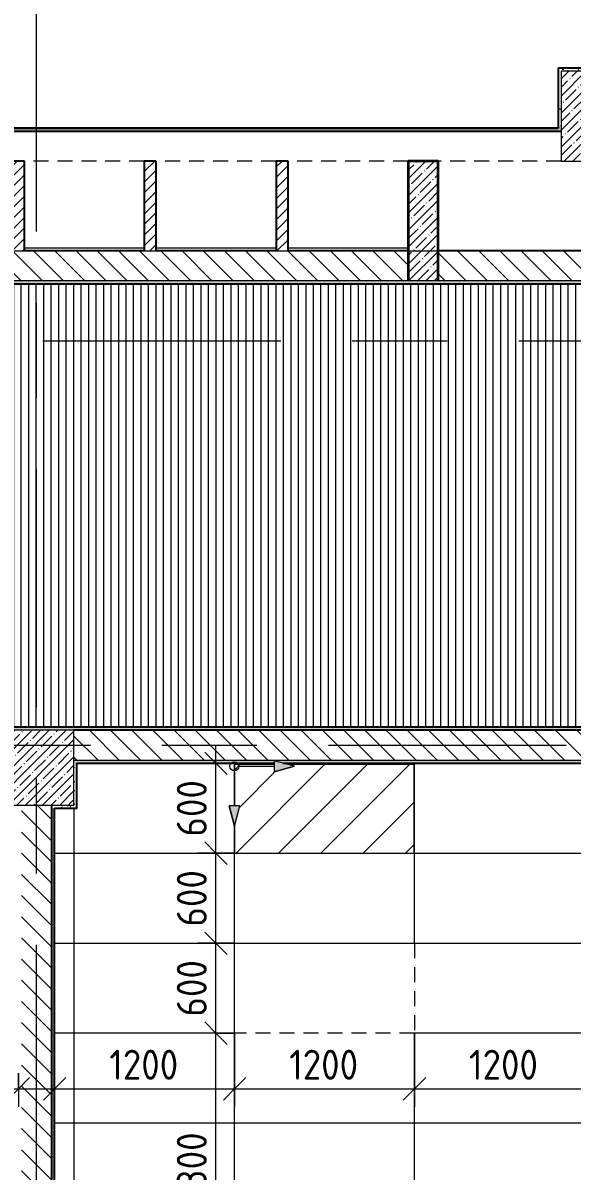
# Model space of a CAD drawing. Header units: millimetres. Extents: x 35146 to 234858, y -8553 to 29000.
# Drawn here: x 56570 to 60233, y 4958 to 12622 of the extents above; entities that cross this region are included whole.
import ezdxf

# ---------------------------------------------------------------- set-up
doc = ezdxf.new("R2010")
doc.units = ezdxf.units.MM
doc.linetypes.add('200_ШТРИХ__ш1_п0_6_', pattern=[160, 100, -60])
doc.linetypes.add('Осевая', pattern=[3175, 635, -476.25, 1587.5, -476.25])
for name, color, linetype, lineweight in [('A-ANNO-DIMS', 7, 'Continuous', 9), ('A-ANNO-DIMS-100', 7, 'Continuous', 9), ('A-CLNG', 7, 'Continuous', 9), ('A-CLNG-PATT', 7, 'Continuous', 9), ('A-DETL', 7, 'Continuous', 9), ('A-DETL-GENF', 7, 'Continuous', 9), ('A-DETL-MBND', 7, '200_ШТРИХ__ш1_п0_6_', 9), ('A-FLOR', 7, 'Continuous', 9), ('A-WALL', 7, 'Continuous', 9), ('I-WALL', 7, 'Continuous', 9), ('S-COLS', 7, 'Continuous', 9), ('Оси-2', 7, 'Осевая', 9)]:
    doc.layers.add(name, color=color, linetype=linetype, lineweight=lineweight)
for name, color, linetype, lineweight, true_color in [('A-DETL-GENF-2', 7, 'Continuous', 9, 0x004000), ('A-WALL-1', 7, 'Continuous', 25, 0x3c3c3c), ('A-WALL-3', 7, 'Continuous', 35, 0x3c3c3c), ('A-WALL-FNSH-2', 7, 'Continuous', 13, 0x3c3c3c)]:
    doc.layers.add(name, color=color, linetype=linetype, lineweight=lineweight, true_color=true_color)
doc.styles.add('ISOCPEUR_1', font='isocpeur.ttf', dxfattribs={"width": 0.9, "height": 200})
doc.dimstyles.new('ISO-2_0_0_9К_Средний_округл2', dxfattribs={"dimscale": 304.8, "dimtxt": 199.196235, "dimasz": 0.492126, "dimexe": 0.393701, "dimexo": 0, "dimgap": 0, "dimtad": 1, "dimdec": 0, "dimrnd": 10, "dimzin": 0, "dimdsep": 46, "dimtxsty": 'ISOCPEUR_1', "dimblk1": 'OBLIQUE', "dimblk2": 'OBLIQUE', "dimsah": 1, "dimcen": 0.09, "dimdle": 0.393701, "dimazin": 0, "dimtfac": 1, "dimtdec": 4, "dimtix": 1, "dimtmove": 0, "dimatfit": 3, "dimfxl": 1, "dimtvp": 1, "dimtolj": 1, "dimtzin": 0, "dimarcsym": 2})
pattern_1 = [(135, (0, 0), (-70.71068, -70.71068), [])]
pattern_2 = [(45, (0, 0), (-35.35534, 35.35534), [])]
pattern_3 = [(0, (0, 0), (121.92, 30.48), [10.058, -81.382, 10.058, -81.382, -487.68]), (0, (0, 0), (121.92, 30.48), [-182.88, 10.058, -172.822, 10.058, -81.382, -213.36]), (0, (0, 0), (121.92, 30.48), [-457.2, 10.058, -50.902, 10.058, -142.342]), (120, (45.72, 15.24), (-87.356454, 90.345817), [10.058, -81.382, 10.058, -81.382, -487.68]), (120, (45.72, 15.24), (-87.356454, 90.345817), [-182.88, 10.058, -172.822, 10.058, -81.382, -213.36]), (120, (45.72, 15.24), (-87.356454, 90.345817), [-457.2, 10.058, -50.902, 10.058, -142.342]), (240, (60.96, 76.2), (-34.563546, -120.825817), [10.058, -81.382, 10.058, -81.382, -487.68]), (240, (60.96, 76.2), (-34.563546, -120.825817), [-182.88, 10.058, -172.822, 10.058, -81.382, -213.36]), (240, (60.96, 76.2), (-34.563546, -120.825817), [-457.2, 10.058, -50.902, 10.058, -142.342])]
pattern_4 = [(180, (51981, 7679), (7e-14, -600), []), (270, (51981, 7679), (1200, 7e-14), [])]

# ---------------------------------------------------------------- blocks, each defined once
blk = doc.blocks.new('BSC_Колонна _Прямоугольная - 500х500-V17-План потолков с обозначением видов отделки и геометрии 2 этажа в осях 12-23')
at = {"layer": 'S-COLS'}
h = blk.add_hatch(dxfattribs=at)
h.set_pattern_fill('FP_26', color=256, style=0, pattern_type=2)
h.set_pattern_definition([(45, (-56660, -7650), (-57.02463, 57.02463), []), (45, (-56602.975, -7650), (-57.02463, 57.02463), [100.806, -20.161, 3.353, -16.808])])
h.paths.add_polyline_path([(-250, -250), (250, -250), (250, 250), (-250, 250)])
for p, q in [((250, 250), (-250, 250)), ((-250, 250), (-250, -250)), ((250, -250), (250, 250)), ((-250, -250), (250, -250))]:
    blk.add_line(p, q, dxfattribs=at)
blk = doc.blocks.new('BSC_Колонна _Прямоугольная - 600х600-V20-План потолков с обозначением видов отделки и геометрии 2 этажа в осях 12-23')
at = {"layer": 'S-COLS'}
h = blk.add_hatch(dxfattribs=at)
h.set_pattern_fill('FP_29', color=256, style=0, pattern_type=2)
h.set_pattern_definition([(45, (-60460, -12000), (-57.02463, 57.02463), []), (45, (-60402.975, -12000), (-57.02463, 57.02463), [100.806, -20.161, 3.353, -16.808])])
h.paths.add_polyline_path([(-172.3, -300), (300, -300), (300, 300), (-300, 300), (-300, -300)])
for p, q in [((300, 300), (-300, 300)), ((-300, 300), (-300, -300)), ((300, -300), (300, 300)), ((-300, -300), (300, -300))]:
    blk.add_line(p, q, dxfattribs=at)
blk = doc.blocks.new('Начало раскладки_красным - Начало раскладки_красным-26112293-План потолков с обозначением видов отделки и геометрии 2 этажа в осях 12-23')
at = {"layer": 'A-DETL-GENF'}
for points in [[(36.2, 264.8), (0, 400), (-36.2, 264.8)], [(400, 0), (264.8, 36.2), (264.8, -36.2)]]:
    blk.add_hatch(color=256, dxfattribs=at).paths.add_polyline_path(points)
for p, q in [((0, 400), (-36.2, 264.8)), ((0, 400), (-36.2, 264.8)), ((36.2, 264.8), (0, 400)), ((0, 400), (36.2, 264.8)), ((-36.2, 264.8), (36.2, 264.8)), ((-36.2, 264.8), (36.2, 264.8)), ((0, 30), (0, 264.8)), ((30, 0), (264.8, 0)), ((400, 0), (264.8, 36.2)), ((264.8, 36.2), (264.8, -36.2)), ((400, 0), (264.8, 36.2)), ((264.8, 36.2), (264.8, -36.2)), ((400, 0), (264.8, -36.2)), ((264.8, -36.2), (400, 0))]:
    blk.add_line(p, q, dxfattribs=at)
blk.add_circle((0, 0), 30, dxfattribs=at)
blk = doc.blocks.new('DIMBLOCK56-План потолков с обозначением видов отделки и геометрии 2 этажа в осях 12-23')
at = {"layer": 'A-ANNO-DIMS-100', "lineweight": 20}
for p, q in [((57857.4, 5878.6), (57782.4, 5953.6)), ((57857.4, 5878.6), (57932.4, 5803.6)), ((57857.4, 4078.6), (57782.4, 4153.6)), ((57857.4, 4078.6), (57932.4, 4003.6))]:
    blk.add_line(p, q, dxfattribs=at)
at = {"layer": 'A-ANNO-DIMS-100'}
for p, q in [((57981.8, 5878.6), (57737.4, 5878.6)), ((57857.4, 4078.6), (57857.4, 5878.6)), ((57857.4, 5878.6), (57981.8, 5878.6)), ((57981.8, 4078.6), (57737.4, 4078.6)), ((57857.4, 4078.6), (57981.8, 4078.6))]:
    blk.add_line(p, q, dxfattribs=at)
at = {"layer": 'A-ANNO-DIMS-100', "color": 0, "insert": (57596.1, 4743), "char_height": 200, "width": 565.411, "attachment_point": 1, "rotation": 90, "line_spacing_factor": 1.149209, "style": 'ISOCPEUR_1'}
blk.add_mtext('1800', dxfattribs=at)
blk = doc.blocks.new('_Oblique')
at = {"color": 0, "linetype": 'ByBlock', "lineweight": -2}
blk.add_line((-0.5, -0.5), (0.5, 0.5), dxfattribs=at)
blk = doc.blocks.new('DIMBLOCK57-План потолков с обозначением видов отделки и геометрии 2 этажа в осях 12-23')
at = {"layer": 'A-ANNO-DIMS-100', "lineweight": 20}
for p, q in [((57857.4, 6478.6), (57782.4, 6553.6)), ((57857.4, 6478.6), (57932.4, 6403.6)), ((57857.4, 5878.6), (57782.4, 5953.6)), ((57857.4, 5878.6), (57932.4, 5803.6))]:
    blk.add_line(p, q, dxfattribs=at)
at = {"layer": 'A-ANNO-DIMS-100'}
for p, q in [((57981.8, 6478.6), (57737.4, 6478.6)), ((57857.4, 5878.6), (57857.4, 6478.6)), ((57857.4, 6478.6), (57981.8, 6478.6)), ((57981.8, 5878.6), (57737.4, 5878.6)), ((57857.4, 5878.6), (57981.8, 5878.6))]:
    blk.add_line(p, q, dxfattribs=at)
at = {"layer": 'A-ANNO-DIMS-100', "color": 0, "insert": (57596.1, 5988.9), "char_height": 200, "width": 455.087, "attachment_point": 1, "rotation": 90, "line_spacing_factor": 1.149209, "style": 'ISOCPEUR_1'}
blk.add_mtext('600', dxfattribs=at)
blk = doc.blocks.new('DIMBLOCK58-План потолков с обозначением видов отделки и геометрии 2 этажа в осях 12-23')
at = {"layer": 'A-ANNO-DIMS-100', "lineweight": 20}
for p, q in [((57857.4, 7080), (57782.4, 7155)), ((57857.4, 7080), (57932.4, 7005)), ((57857.4, 6478.6), (57782.4, 6553.6)), ((57857.4, 6478.6), (57932.4, 6403.6))]:
    blk.add_line(p, q, dxfattribs=at)
at = {"layer": 'A-ANNO-DIMS-100'}
for p, q in [((57980.8, 7080), (57737.4, 7080)), ((57857.4, 6478.6), (57857.4, 7080)), ((57857.4, 7080), (57980.8, 7080)), ((57981.8, 6478.6), (57737.4, 6478.6)), ((57857.4, 6478.6), (57981.8, 6478.6))]:
    blk.add_line(p, q, dxfattribs=at)
at = {"layer": 'A-ANNO-DIMS-100', "color": 0, "insert": (57596.1, 6589.7), "char_height": 200, "width": 455.087, "attachment_point": 1, "rotation": 90, "line_spacing_factor": 1.149209, "style": 'ISOCPEUR_1'}
blk.add_mtext('600', dxfattribs=at)
blk = doc.blocks.new('DIMBLOCK59-План потолков с обозначением видов отделки и геометрии 2 этажа в осях 12-23')
at = {"layer": 'A-ANNO-DIMS-100', "lineweight": 20}
for p, q in [((57857.4, 7680), (57782.4, 7755)), ((57857.4, 7680), (57932.4, 7605)), ((57857.4, 7080), (57782.4, 7155)), ((57857.4, 7080), (57932.4, 7005))]:
    blk.add_line(p, q, dxfattribs=at)
at = {"layer": 'A-ANNO-DIMS-100'}
for p, q in [((57857.4, 7080), (57857.4, 7800)), ((57751.3, 7680), (57977.4, 7680)), ((57857.4, 7680), (57751.3, 7680)), ((57980.8, 7080), (57737.4, 7080)), ((57857.4, 7080), (57980.8, 7080))]:
    blk.add_line(p, q, dxfattribs=at)
at = {"layer": 'A-ANNO-DIMS-100', "color": 0, "insert": (57596.1, 7190.4), "char_height": 200, "width": 455.087, "attachment_point": 1, "rotation": 90, "line_spacing_factor": 1.149209, "style": 'ISOCPEUR_1'}
blk.add_mtext('600', dxfattribs=at)
blk = doc.blocks.new('DIMBLOCK83-План потолков с обозначением видов отделки и геометрии 2 этажа в осях 12-23')
at = {"layer": 'A-ANNO-DIMS-100'}
for p, q in [((54852.4, 5878.9), (54852.4, 5386.3)), ((54852.4, 5506.3), (54852.4, 5878.9)), ((56539, 5612.3), (56539, 5386.3)), ((56539, 5506.3), (56539, 5612.3)), ((54852.4, 5506.3), (56659, 5506.3))]:
    blk.add_line(p, q, dxfattribs=at)
at = {"layer": 'A-ANNO-DIMS-100', "lineweight": 20}
for p, q in [((54852.4, 5506.3), (54927.4, 5581.3)), ((56539, 5506.3), (56614, 5581.3)), ((54852.4, 5506.3), (54777.4, 5431.3)), ((56539, 5506.3), (56464, 5431.3))]:
    blk.add_line(p, q, dxfattribs=at)
at = {"layer": 'A-ANNO-DIMS-100', "color": 0, "insert": (55460.1, 5767.6), "char_height": 200, "width": 565.411, "attachment_point": 1, "line_spacing_factor": 1.149209, "style": 'ISOCPEUR_1'}
blk.add_mtext('1690', dxfattribs=at)
blk = doc.blocks.new('DIMBLOCK84-План потолков с обозначением видов отделки и геометрии 2 этажа в осях 12-23')
at = {"layer": 'A-ANNO-DIMS-100'}
for p, q in [((57981.8, 5878.6), (57981.8, 5386.3)), ((57981.8, 5506.3), (57981.8, 5878.6)), ((56781, 5612.3), (56781, 5386.3)), ((56781, 5506.3), (56781, 5612.3)), ((56661, 5506.3), (57981.8, 5506.3))]:
    blk.add_line(p, q, dxfattribs=at)
at = {"layer": 'A-ANNO-DIMS-100', "lineweight": 20}
for p, q in [((56781, 5506.3), (56856, 5581.3)), ((57981.8, 5506.3), (58056.8, 5581.3)), ((56781, 5506.3), (56706, 5431.3)), ((57981.8, 5506.3), (57906.8, 5431.3))]:
    blk.add_line(p, q, dxfattribs=at)
at = {"layer": 'A-ANNO-DIMS-100', "color": 0, "insert": (57145.8, 5767.6), "char_height": 200, "width": 565.411, "attachment_point": 1, "line_spacing_factor": 1.149209, "style": 'ISOCPEUR_1'}
blk.add_mtext('1200', dxfattribs=at)
blk = doc.blocks.new('DIMBLOCK85-План потолков с обозначением видов отделки и геометрии 2 этажа в осях 12-23')
at = {"layer": 'A-ANNO-DIMS-100'}
for p, q in [((57981.8, 5878.6), (57981.8, 5386.3)), ((57981.8, 5506.3), (57981.8, 5878.6)), ((59181.8, 5878.6), (59181.8, 5386.3)), ((59181.8, 5506.3), (59181.8, 5878.6)), ((57981.8, 5506.3), (59181.8, 5506.3))]:
    blk.add_line(p, q, dxfattribs=at)
at = {"layer": 'A-ANNO-DIMS-100', "lineweight": 20}
for p, q in [((57981.8, 5506.3), (58056.8, 5581.3)), ((59181.8, 5506.3), (59256.8, 5581.3)), ((57981.8, 5506.3), (57906.8, 5431.3)), ((59181.8, 5506.3), (59106.8, 5431.3))]:
    blk.add_line(p, q, dxfattribs=at)
at = {"layer": 'A-ANNO-DIMS-100', "color": 0, "insert": (58346.2, 5767.6), "char_height": 200, "width": 565.411, "attachment_point": 1, "line_spacing_factor": 1.149209, "style": 'ISOCPEUR_1'}
blk.add_mtext('1200', dxfattribs=at)
blk = doc.blocks.new('DIMBLOCK86-План потолков с обозначением видов отделки и геометрии 2 этажа в осях 12-23')
at = {"layer": 'A-ANNO-DIMS-100'}
for p, q in [((59181.8, 5878.6), (59181.8, 5386.3)), ((59181.8, 5506.3), (59181.8, 5878.6)), ((60381.8, 5878.6), (60381.8, 5386.3)), ((60381.8, 5506.3), (60381.8, 5878.6)), ((59181.8, 5506.3), (60381.8, 5506.3))]:
    blk.add_line(p, q, dxfattribs=at)
at = {"layer": 'A-ANNO-DIMS-100', "lineweight": 20}
for p, q in [((59181.8, 5506.3), (59256.8, 5581.3)), ((60381.8, 5506.3), (60456.8, 5581.3)), ((59181.8, 5506.3), (59106.8, 5431.3)), ((60381.8, 5506.3), (60306.8, 5431.3))]:
    blk.add_line(p, q, dxfattribs=at)
at = {"layer": 'A-ANNO-DIMS-100', "color": 0, "insert": (59546.2, 5767.6), "char_height": 200, "width": 565.411, "attachment_point": 1, "line_spacing_factor": 1.149209, "style": 'ISOCPEUR_1'}
blk.add_mtext('1200', dxfattribs=at)

msp = doc.modelspace()

# ---------------------------------------------------------------- hatches: boundary and pattern name
at = {"layer": 'A-CLNG-PATT'}
h = msp.add_hatch(dxfattribs=at)
h.set_pattern_fill('FP_46', color=256, style=0, pattern_type=2)
h.set_pattern_definition([(90, (72858.237, -5848.237), (-50, 3e-15), [])])
h.paths.add_polyline_path([(74729, 7921), (74729, 8301), (75459, 8301), (75459, 10879), (74015.2, 10879), (74015.2, 10868.5), (66296, 10868.5), (66296, 10880), (47239.7, 10879), (47239.7, 11679), (44781.7, 11679), (44781.7, 10879), (42401, 10879), (42401, 10209), (38761, 10209), (38761, 7921), (73481, 7921)])
at = {"layer": 'A-DETL-GENF-2'}
h = msp.add_hatch(dxfattribs=at)
h.set_pattern_fill('FP_68', color=256, style=0, pattern_type=2)
h.set_pattern_definition([(45, (0, 0), (-141.42136, 141.42136), [])])
h.paths.add_polyline_path([(58245.5, 7080), (59180.8, 7080), (59180.8, 7671), (58340.5, 7671), (58380.8, 7660.2), (58245.6, 7623.9), (58245.5, 7671), (57980.8, 7671), (57980.8, 7395.2), (58017.2, 7395.3), (57980.8, 7260), (57980.8, 7080), (58017.2, 7080)])
at = {"layer": 'A-DETL-MBND'}
h = msp.add_hatch(dxfattribs=at)
h.set_pattern_fill('FP_53', color=256, style=0, pattern_type=2)
h.set_pattern_definition(pattern_4)
h.paths.add_polyline_path([(64685.5, 470), (65390, 470), (65389, 7050), (64760, 7050), (64759, 7660), (62210, 7659), (62210, 7050), (61410, 7050), (61410, 6478.6), (61581.8, 6478.6), (61581.8, 5878.6), (61410, 5878.6), (61410, 4078.6), (61581.8, 4078.6), (61581.8, 3478.6), (61410, 3478.6), (61410, 1678.6), (61581.8, 1678.6), (61581.8, 1078.6), (61410, 1078.6), (61410, 475), (61690, 475), (61690, 470), (61753.6, 470)])
h.paths.add_polyline_path([(60889, 470), (60910, 470), (60910, 1078.6), (60381.8, 1078.6), (60381.8, 1678.6), (60910, 1678.6), (60910, 3478.6), (60381.8, 3478.6), (60381.8, 4078.6), (60910, 4078.6), (60910, 5878.6), (60381.8, 5878.6), (60381.8, 6478.6), (60910, 6478.6), (60910, 7050), (60890, 7050), (60889, 7680), (58306.8, 7680), (58380.8, 7660.2), (58245.6, 7623.9), (58245.5, 7680), (56930, 7680), (56930, 7380), (56910, 7380), (56910, 475), (57160, 475), (57160, 470), (60287.7, 470)])
h.paths.add_polyline_path([(63981.8, 1078.6), (62781.8, 1078.6), (62781.8, 1678.6), (63981.8, 1678.6), (63981.8, 1491.5)])
h.paths.add_polyline_path([(59181.8, 1078.6), (57981.8, 1078.6), (57981.8, 1678.6), (59181.8, 1678.6), (59181.8, 1491.5)])
h.paths.add_polyline_path([(63981.8, 3478.6), (62781.8, 3478.6), (62781.8, 4078.6), (63981.8, 4078.6)])
h.paths.add_polyline_path([(59181.8, 3478.6), (57981.8, 3478.6), (57981.8, 4078.6), (59181.8, 4078.6)])
h.paths.add_polyline_path([(63981.8, 5878.6), (62781.8, 5878.6), (62781.8, 6478.6), (63981.8, 6478.6), (63981.8, 6124.1)])
h.paths.add_polyline_path([(59181.8, 5878.6), (57981.8, 5878.6), (57981.8, 6478.6), (59181.8, 6478.6), (59181.8, 6124.1)])
h.paths.add_polyline_path([(57981, 7260), (57944.7, 7395.2), (58017.2, 7395.3)])
h = msp.add_hatch(dxfattribs=at)
h.set_pattern_fill('FP_53', color=256, style=0, pattern_type=2)
h.set_pattern_definition(pattern_4)
h.paths.add_polyline_path([(61410, 475), (61410, 1078.6), (60910, 1078.6), (60910, 475), (61404.6, 475)])
h.paths.add_polyline_path([(56781.7, 475), (56910, 475), (56910, 7380), (56780, 7379), (56780, 475)])
h.paths.add_polyline_path([(61410, 1678.6), (61410, 3478.6), (60910, 3478.6), (60910, 1678.6), (61318.7, 1678.6)])
h.paths.add_polyline_path([(61410, 4078.6), (61410, 5878.6), (60910, 5878.6), (60910, 4078.6), (61147.2, 4078.6)])
h.paths.add_polyline_path([(60975.8, 6478.6), (61410, 6478.6), (61410, 7050), (60910, 7050), (60910, 6478.6)])
at = {"layer": 'I-WALL'}
h = msp.add_hatch(dxfattribs=at)
h.set_pattern_fill('FP_45', color=256, style=0, pattern_type=2)
h.set_pattern_definition(pattern_3)
h.paths.add_polyline_path([(60160, 11920), (60160, 12320), (60140, 12320), (60140, 11920)])
h = msp.add_hatch(dxfattribs=at)
h.set_pattern_fill('FP_45', color=256, style=0, pattern_type=2)
h.set_pattern_definition(pattern_3)
h.paths.add_polyline_path([(60780, 12300), (60780, 12320), (60160, 12320), (60160, 12300), (60760, 12300)])
h = msp.add_hatch(dxfattribs=at)
h.set_pattern_fill('FP_45', color=256, style=0, pattern_type=2)
h.set_pattern_definition(pattern_3)
h.paths.add_polyline_path([(54780, 11900), (60160, 11900), (60160, 11920), (54780, 11920), (54780, 11914.7)])
h = msp.add_hatch(dxfattribs=at)
h.set_pattern_fill('FP_21', color=256, style=0, pattern_type=2)
h.set_pattern_definition(pattern_2)
h.paths.add_polyline_path([(56499.2, 11100), (56579.2, 11100), (56579.2, 11700), (56499.2, 11700)])
h = msp.add_hatch(dxfattribs=at)
h.set_pattern_fill('FP_21', color=256, style=0, pattern_type=2)
h.set_pattern_definition(pattern_2)
h.paths.add_polyline_path([(57379.2, 11100), (57459.2, 11100), (57459.2, 11700), (57379.2, 11700)])
h = msp.add_hatch(dxfattribs=at)
h.set_pattern_fill('FP_21', color=256, style=0, pattern_type=2)
h.set_pattern_definition(pattern_2)
h.paths.add_polyline_path([(58259.2, 11100), (58339.2, 11100), (58339.2, 11700), (58259.2, 11700)])
h = msp.add_hatch(dxfattribs=at)
h.set_pattern_fill('FP_17', color=256, style=0, pattern_type=2)
h.set_pattern_definition([(45, (0, 0), (-57.02463, 57.02463), []), (45, (57.025, 0), (-57.02463, 57.02463), [100.806, -20.161, 3.353, -16.808])])
h.paths.add_polyline_path([(59340, 10900), (59340, 11700), (59140, 11700), (59140, 10900)])
h = msp.add_hatch(dxfattribs=at)
h.set_pattern_fill('FP_19', color=256, style=0, pattern_type=2)
h.set_pattern_definition(pattern_1)
h.paths.add_polyline_path([(61160, 10900), (61160, 11100), (59340, 11100), (59340, 10900), (61020.7, 10900)])
h.paths.add_polyline_path([(58821.8, 10900), (59140, 10900), (59140, 11100), (55700, 11100), (55700, 10900), (55890, 10900)])
h.paths.add_polyline_path([(51910, 10900), (55500, 10900), (55500, 11100), (51910, 11100)])
h.paths.add_polyline_path([(51710, 10900), (51710, 11100), (47260.7, 11100), (47260.7, 10900), (50026.3, 10900)])
h = msp.add_hatch(dxfattribs=at)
h.set_pattern_fill('FP_45', color=256, style=0, pattern_type=2)
h.set_pattern_definition(pattern_3)
h.paths.add_polyline_path([(61360, 10880), (61360, 10900), (47240.7, 10900), (47240.7, 10880), (61020.7, 10880)])
h = msp.add_hatch(dxfattribs=at)
h.set_pattern_fill('FP_45', color=256, style=0, pattern_type=2)
h.set_pattern_definition(pattern_3)
h.paths.add_polyline_path([(74750, 7900), (74750, 7920), (38742.7, 7919.5), (38742.7, 7900), (73481, 7900)])
h = msp.add_hatch(dxfattribs=at)
h.set_pattern_fill('FP_19', color=256, style=0, pattern_type=2)
h.set_pattern_definition(pattern_1)
h.paths.add_polyline_path([(56910, 7700), (60910, 7700), (60910, 7900), (56910, 7900)])
h = msp.add_hatch(dxfattribs=at)
h.set_pattern_fill('FP_45', color=256, style=0, pattern_type=2)
h.set_pattern_definition(pattern_3)
h.paths.add_polyline_path([(60890, 7680), (60910, 7680), (60910, 7700), (56910, 7700), (56910, 7680), (58245.5, 7680), (58245.5, 7696.4), (58306.8, 7680), (60889, 7680)])
h = msp.add_hatch(dxfattribs=at)
h.set_pattern_fill('FP_45', color=256, style=0, pattern_type=2)
h.set_pattern_definition(pattern_3)
h.paths.add_polyline_path([(56910, 7380), (56930, 7380), (56930, 7680), (56910, 7680), (56910, 7400)])
h = msp.add_hatch(dxfattribs=at)
h.set_pattern_fill('FP_19', color=256, style=0, pattern_type=2)
h.set_pattern_definition(pattern_1)
h.paths.add_polyline_path([(56760, 425), (56760, 7400), (56560, 7400), (56560, 425), (56622.9, 425)])
h = msp.add_hatch(dxfattribs=at)
h.set_pattern_fill('FP_45', color=256, style=0, pattern_type=2)
h.set_pattern_definition(pattern_3)
h.paths.add_polyline_path([(56780, 7380), (56910, 7380), (56910, 7400), (56760, 7400), (56760, 7380)])
h = msp.add_hatch(dxfattribs=at)
h.set_pattern_fill('FP_45', color=256, style=0, pattern_type=2)
h.set_pattern_definition(pattern_3)
h.paths.add_polyline_path([(56760, 450), (56780, 450), (56780, 7380), (56760, 7380), (56760, 912.5)])

# ---------------------------------------------------------------- linework, layer by layer
at = {"layer": 'A-CLNG'}
for p, q in [((61295.2, 10879), (47239.7, 10879)), ((38761, 7921), (74729, 7921))]:
    msp.add_line(p, q, dxfattribs=at)
at = {"layer": 'A-DETL'}
for p, q in [((58245.5, 7671), (57980.8, 7671)), ((57980.8, 7671), (57980.8, 7395.2)), ((59180.8, 7671), (58340.5, 7671)), ((59180.8, 7080), (59180.8, 7671)), ((57980.8, 7260.9), (57980.8, 7080)), ((57980.8, 7080), (59180.8, 7080))]:
    msp.add_line(p, q, dxfattribs=at)
at = {"layer": 'A-DETL-MBND'}
for p, q in [((57379.2, 11700), (56579.2, 11700)), ((58259.2, 11700), (57459.2, 11700)), ((59140, 11700), (58339.2, 11700)), ((60160, 11700), (59340, 11700)), ((61380, 10879), (47239.7, 10879)), ((38761, 7921), (74729, 7921)), ((57981.8, 5878.6), (57981.8, 6478.6)), ((57981.8, 6478.6), (59181.8, 6478.6)), ((59181.8, 6478.6), (59181.8, 5878.6)), ((59181.8, 5878.6), (57981.8, 5878.6))]:
    msp.add_line(p, q, dxfattribs=at)
at = {"layer": 'A-FLOR'}
for p, q in [((56579.2, 11120), (57379.2, 11120)), ((57459.2, 11120), (58259.2, 11120)), ((58339.2, 11120), (59140, 11120)), ((56910, 7380), (56910, 475))]:
    msp.add_line(p, q, dxfattribs=at)
at = {"layer": 'A-WALL'}
for p, q in [((56499.2, 11100), (56579.2, 11100)), ((57379.2, 11100), (57459.2, 11100)), ((58259.2, 11100), (58339.2, 11100)), ((61160, 10900), (51910, 10900)), ((56910, 7700), (60910, 7700)), ((56931, 7680), (56931, 7679))]:
    msp.add_line(p, q, dxfattribs=at)
at = {"layer": 'A-WALL-1'}
for p, q in [((60140, 12320), (60140, 11920)), ((60780, 12320), (60140, 12320)), ((54760, 11900), (60160, 11900)), ((54780, 11920), (60140, 11920)), ((56579.2, 11700), (56499.2, 11700)), ((56579.2, 11100), (56579.2, 11700)), ((57379.2, 11700), (57379.2, 11100)), ((57459.2, 11700), (57379.2, 11700)), ((57459.2, 11100), (57459.2, 11700)), ((58259.2, 11700), (58259.2, 11100)), ((58339.2, 11700), (58259.2, 11700)), ((58339.2, 11100), (58339.2, 11700)), ((57379.2, 11100), (56579.2, 11100)), ((58259.2, 11100), (57459.2, 11100)), ((59140, 11100), (58339.2, 11100)), ((60560, 11100), (59340, 11100)), ((47240.7, 10880), (61380, 10880)), ((74750, 7920), (38742.7, 7920)), ((60910, 7900), (56910, 7900)), ((56930, 7680), (58245.5, 7680)), ((56930, 7380), (56930, 7680)), ((58306.8, 7680), (60890, 7680)), ((56760, 7400), (56760, 450)), ((56780, 7380), (56930, 7380)), ((56780, 450), (56780, 7380))]:
    msp.add_line(p, q, dxfattribs=at)
at = {"layer": 'A-WALL-3'}
for p, q in [((59140, 11700), (59140, 10900)), ((59340, 11700), (59140, 11700)), ((59340, 10900), (59340, 11700))]:
    msp.add_line(p, q, dxfattribs=at)
at = {"layer": 'A-WALL-FNSH-2'}
for p, q in [((60781, 12321), (60139, 12321)), ((60139, 12321), (60139, 11921)), ((60139, 11921), (54780, 11921)), ((56931, 7379), (56931, 7679)), ((56931, 7679), (58245.5, 7679)), ((58310.6, 7679), (60889, 7679)), ((56781, 7379), (56931, 7379)), ((56781, 471), (56781, 7379))]:
    msp.add_line(p, q, dxfattribs=at)
at = {"layer": 'Оси-2'}
for p, q in [((56660, 593.7), (56660, 24898.1)), ((38446.2, 11100), (82200, 11100)), ((39716.2, 10500), (82200, 10500)), ((38446.2, 7800), (82200, 7800))]:
    msp.add_line(p, q, dxfattribs=at)

# ---------------------------------------------------------------- block references
at = {"layer": 'A-DETL-GENF', "rotation": 270.0335966872865}
msp.add_blockref('Начало раскладки_красным - Начало раскладки_красным-26112293-План потолков с обозначением видов отделки и геометрии 2 этажа в осях 12-23', (57980.8, 7660), dxfattribs=at)
at = {"layer": 'S-COLS'}
for name, p in [('BSC_Колонна _Прямоугольная - 600х600-V20-План потолков с обозначением видов отделки и геометрии 2 этажа в осях 12-23', (60460, 12000)), ('BSC_Колонна _Прямоугольная - 500х500-V17-План потолков с обозначением видов отделки и геометрии 2 этажа в осях 12-23', (56660, 7650))]:
    msp.add_blockref(name, p, dxfattribs=at)

# ---------------------------------------------------------------- dimensions: what is measured, and where the dimension line sits
at = {"layer": 'A-ANNO-DIMS'}
for base, p1, p2, override, picture, middle in [((57857.4, 7680), (57980.8, 7080), (57751.3, 7680), {"dimpost": '<>', "dimfxl": 642.381867}, 'DIMBLOCK59-План потолков с обозначением видов отделки и геометрии 2 этажа в осях 12-23', (57757.4, 7380)), ((57857.4, 7080), (57981.8, 6478.6), (57980.8, 7080), {"dimpost": '<>', "dimfxl": 601.434657}, 'DIMBLOCK58-План потолков с обозначением видов отделки и геометрии 2 этажа в осях 12-23', (57757.4, 6779.3)), ((57857.4, 6478.6), (57981.8, 5878.6), (57981.8, 6478.6), {"dimpost": '<>', "dimfxl": 600}, 'DIMBLOCK57-План потолков с обозначением видов отделки и геометрии 2 этажа в осях 12-23', (57757.4, 6178.6)), ((57857.4, 5878.6), (57981.8, 4078.6), (57981.8, 5878.6), {"dimpost": '<>', "dimfxl": 1800}, 'DIMBLOCK56-План потолков с обозначением видов отделки и геометрии 2 этажа в осях 12-23', (57757.4, 4978.6))]:
    dim = msp.add_linear_dim(base=base, p1=p1, p2=p2, angle=90, dimstyle='ISO-2_0_0_9К_Средний_округл2', override=override, dxfattribs=at)
    dim.commit()
    dim.dimension.update_dxf_attribs({"geometry": picture, "text_midpoint": middle})
for base, p1, p2, override, picture, middle in [((56539, 5506.3), (54852.4, 5878.9), (56539, 5612.3), {"dimpost": '<>', "dimfxl": 1707.502088}, 'DIMBLOCK83-План потолков с обозначением видов отделки и геометрии 2 этажа в осях 12-23', (55695.7, 5606.3)), ((57981.8, 5506.3), (56781, 5612.3), (57981.8, 5878.6), {"dimpost": '<>', "dimfxl": 1229.951965}, 'DIMBLOCK84-План потолков с обозначением видов отделки и геометрии 2 этажа в осях 12-23', (57381.4, 5606.3)), ((59181.8, 5506.3), (57981.8, 5878.6), (59181.8, 5878.6), {"dimpost": '<>', "dimfxl": 1200}, 'DIMBLOCK85-План потолков с обозначением видов отделки и геометрии 2 этажа в осях 12-23', (58581.8, 5606.3)), ((60381.8, 5506.3), (59181.8, 5878.6), (60381.8, 5878.6), {"dimpost": '<>', "dimfxl": 1200}, 'DIMBLOCK86-План потолков с обозначением видов отделки и геометрии 2 этажа в осях 12-23', (59781.8, 5606.3))]:
    dim = msp.add_linear_dim(base=base, p1=p1, p2=p2, dimstyle='ISO-2_0_0_9К_Средний_округл2', override=override, dxfattribs=at)
    dim.commit()
    dim.dimension.update_dxf_attribs({"geometry": picture, "text_midpoint": middle})

doc.saveas('drawing.dxf')
